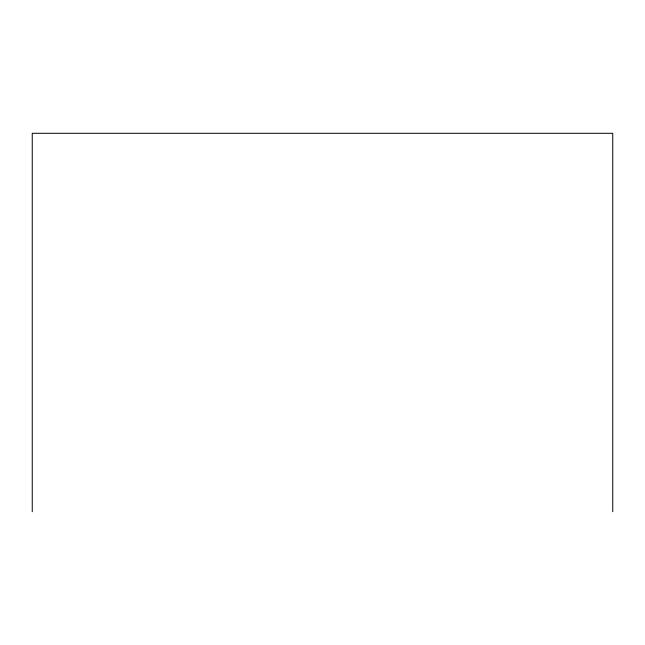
<?xml version="1.0" encoding="UTF-8"?>
<svg xmlns="http://www.w3.org/2000/svg" width="645" height="645" viewBox="0 0 645 645"><rect width="100%" height="100%" fill="white"/><g stroke="black" fill="none" stroke-linecap="round" stroke-linejoin="round"><path stroke-width="0.97" d="M612.75 511.703L612.75 133.297L32.25 133.297L32.25 511.703"/></g></svg>
